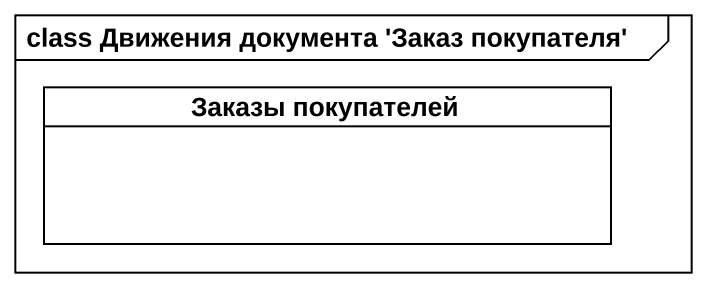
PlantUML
@startuml
mainframe class Движения документа 'Заказ покупателя'
hide circle
hide empty members
class "Заказы покупателей" as Заказы_покупателей
@enduml
